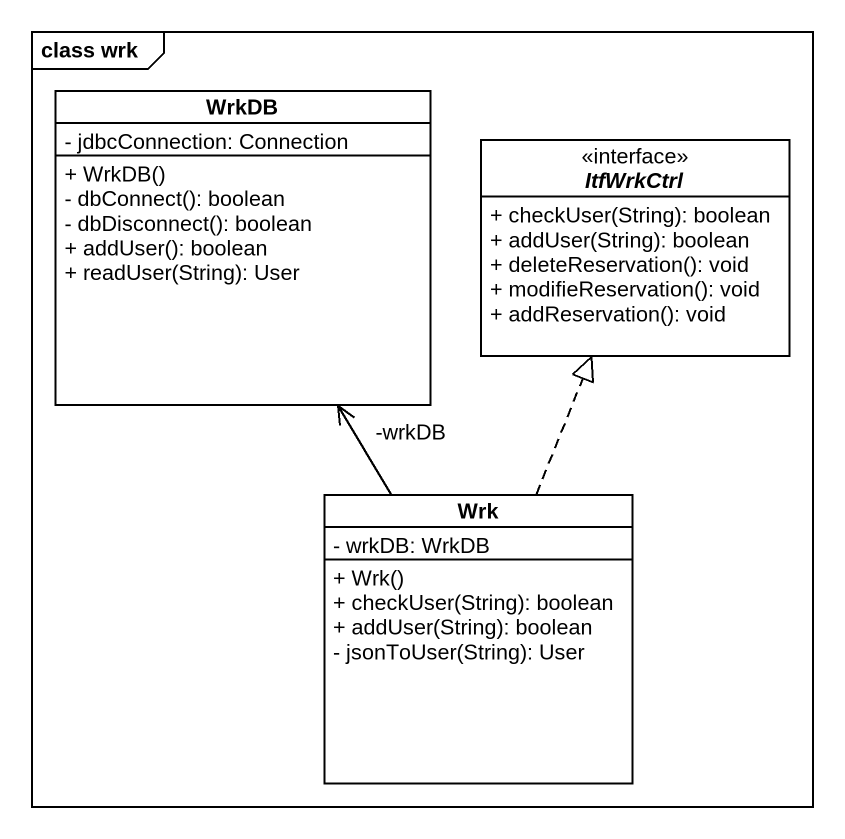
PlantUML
@startuml
mainframe class wrk
hide circle
hide empty members
skinparam classAttributeIconSize 0
class WrkDB {
  - jdbcConnection: Connection
  + WrkDB()
  - dbConnect(): boolean
  - dbDisconnect(): boolean
  + addUser(): boolean
  + readUser(String): User
}
interface ItfWrkCtrl {
  + checkUser(String): boolean
  + addUser(String): boolean
  + deleteReservation(): void
  + modifieReservation(): void
  + addReservation(): void
}
class Wrk {
  - wrkDB: WrkDB
  + Wrk()
  + checkUser(String): boolean
  + addUser(String): boolean
  - jsonToUser(String): User
}
Wrk -up-> "-wrkDB" WrkDB
Wrk .up.|> ItfWrkCtrl
@enduml
